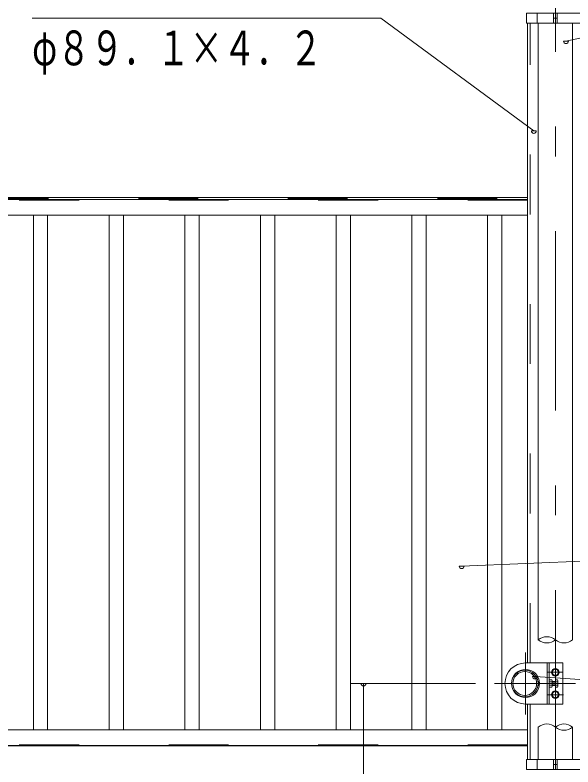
# Model space of a CAD drawing. Units: millimetres, scale not verified. Extents: x -27018 to 27029, y -10500 to 10500.
# Drawn here: x 19649 to 21888, y 1585 to 4602 of the extents above; entities that cross this region are included whole.
import ezdxf
from ezdxf.enums import TextEntityAlignment as Align

# ---------------------------------------------------------------- set-up
doc = ezdxf.new("R2010")
doc.units = ezdxf.units.MM
doc.header["$LTSCALE"] = 60
doc.linetypes.add('USER2', pattern=[10, 4, -6])
doc.linetypes.add('USER3', pattern=[24, 12, -5, 2, -5])
for name, color, linetype, lineweight in [('0-6_2-02BOLD', 7, 'Continuous', 18), ('0-7_2-12HIDDEN', 3, 'USER2', 18), ('0-8_2-22CENTER', 3, 'USER3', 18), ('0-9_2-42THIN', 4, 'Continuous', 18), ('0-A_2-52DIM', 3, 'Continuous', 18)]:
    doc.layers.add(name, color=color, linetype=linetype, lineweight=lineweight)
doc.styles.add('ＭＳ ゴシック', font='')
doc.styles.get('ＭＳ ゴシック').set_extended_font_data('MS Gothic')

msp = doc.modelspace()

# ---------------------------------------------------------------- linework, layer by layer
at = {"layer": '0-6_2-02BOLD'}
for p, q in [((21744.66, 4569.93), (21744.66, 4609.93)), ((21809.79, 4569.93), (21809.79, 4609.93)), ((21825.04, 4589.93), (21809.79, 4589.93)), ((21825.04, 4609.93), (21825.04, 4569.93)), ((21706.03, 2002.43), (21706.03, 4569.93)), ((21748.66, 2094.93), (21748.66, 4569.93)), ((21886.16, 4569.93), (21886.16, 2094.93)), ((18343.78, 3869.93), (21706.04, 3869.93)), ((21706.04, 3861.93), (18343.78, 3861.93)), ((18343.78, 3799.43), (21706.04, 3799.43)), ((21792.41, 2002.43), (21792.41, 1837.43)), ((21750.41, 1912.43), (21753.16, 1912.43)), ((21792.41, 1927.15), (21803.65, 1927.15)), ((21803.65, 1912.71), (21792.41, 1912.71)), ((21792.41, 1905.5), (21803.65, 1905.5)), ((21804.91, 1927.43), (21817.41, 1927.43)), ((21817.41, 1912.43), (21804.91, 1912.43)), ((21817.41, 1927.15), (21826.15, 1927.15)), ((21826.15, 1912.71), (21817.41, 1912.71)), ((21847.41, 1837.43), (21697.41, 1837.43)), ((21706.04, 1837.43), (21706.04, 1614.93)), ((21706.04, 1733.43), (18343.79, 1733.43)), ((21748.66, 1614.93), (21748.66, 1744.93)), ((21886.16, 1614.93), (21886.16, 1744.93)), ((18343.79, 1670.93), (21706.04, 1670.93)), ((21706.04, 1669.93), (18343.79, 1669.93)), ((21744.66, 1574.93), (21744.66, 1614.93)), ((21809.79, 1574.93), (21809.79, 1614.93)), ((21825.04, 1614.93), (21825.04, 1574.93)), ((21825.04, 1594.93), (21809.79, 1594.93))]:
    msp.add_line(p, q, dxfattribs=at)
for points in [[(21932.79, 4569.93), (21702.04, 4569.93), (21702.04, 4609.93), (21932.79, 4609.93)], [(21804.91, 1957.71), (21804.91, 1972.15), (21817.41, 1979.36), (21829.91, 1972.15), (21829.91, 1957.71), (21817.41, 1950.5)], [(21827.41, 1932.18), (21826.15, 1934.37), (21817.41, 1934.37), (21817.41, 1905.5), (21826.15, 1905.5), (21827.41, 1907.68)], [(21804.91, 1867.71), (21817.41, 1860.5), (21829.91, 1867.71), (21829.91, 1882.15), (21817.41, 1889.36), (21804.91, 1882.15)], [(21702.04, 1574.93), (21932.79, 1574.93), (21932.79, 1614.93), (21702.04, 1614.93)]]:
    msp.add_lwpolyline(points, close=True, dxfattribs=at)
for points in [[(21847.41, 1837.43), (21847.41, 2002.43), (21697.41, 2002.43)], [(21803.65, 1905.5), (21804.91, 1907.68), (21804.91, 1932.18), (21803.65, 1934.37), (21792.41, 1934.37)], [(21753.16, 1927.43), (21750.41, 1927.43), (21747.91, 1924.93), (21747.91, 1914.93), (21750.41, 1912.43), (21750.41, 1927.43)]]:
    msp.add_lwpolyline(points, dxfattribs=at)
for centre, radius in [((21697.41, 1919.93), 56.25), ((21694.54, 1919.93), 53.38), ((21694.54, 1919.93), 47.62), ((21817.41, 1964.93), 15.62), ((21817.41, 1964.93), 12.25), ((21817.41, 1874.93), 15.62), ((21817.41, 1874.93), 12.25)]:
    msp.add_circle(centre, radius, dxfattribs=at)
for centre, radius, start, end in [((21697.41, 1919.93), 82.5, 90, 270), ((21783.63, 1919.93), 21.27, 340.17088, 19.83133), ((21799.12, 1930.76), 5.79, 321.46857, 360), ((21799.12, 1909.1), 5.79, 0, 38.54623), ((21821.62, 1930.76), 5.79, 321.45377, 0), ((21806.14, 1919.93), 21.27, 340.16867, 19.82912), ((21821.62, 1909.1), 5.79, 0, 38.53143)]:
    msp.add_arc(centre, radius, start, end, dxfattribs=at)
at = {"layer": '0-7_2-12HIDDEN'}
for p, q in [((21716.53, 2002.43), (21716.53, 4569.93)), ((18343.78, 3865.93), (21706.04, 3865.93)), ((21706.04, 3858.93), (18343.78, 3858.93)), ((21784.41, 1837.43), (21784.41, 2002.43)), ((21716.54, 1614.93), (21716.54, 1837.43)), ((21706.04, 1673.93), (18343.79, 1673.93))]:
    msp.add_line(p, q, dxfattribs=at)
at = {"layer": '0-8_2-22CENTER'}
for p, q in [((21817.41, -1305.07), (21817.41, 5172.43)), ((21697.41, 1794.93), (21697.41, 2044.93)), ((21786.16, 1964.93), (21848.66, 1964.93)), ((21897.41, 1919.93), (21572.41, 1919.93)), ((21850.3, 1874.93), (21786.16, 1874.93))]:
    msp.add_line(p, q, dxfattribs=at)
at = {"layer": '0-9_2-42THIN'}
for p, q in [((19722.41, 1733.43), (19722.41, 3799.43)), ((19779.91, 3799.43), (19779.91, 1733.43)), ((20026.16, 1733.43), (20026.16, 3799.43)), ((20083.66, 3799.43), (20083.66, 1733.43)), ((20329.91, 1733.43), (20329.91, 3799.43)), ((20387.41, 3799.43), (20387.41, 1733.43)), ((20633.66, 1733.43), (20633.66, 3799.43)), ((20691.16, 3799.43), (20691.16, 1733.43)), ((20937.41, 1733.43), (20937.41, 3799.43)), ((20994.91, 3799.43), (20994.91, 1733.43)), ((21241.16, 1733.43), (21241.16, 3799.43)), ((21298.66, 3799.43), (21298.66, 1733.43)), ((21544.91, 1733.43), (21544.91, 3799.43)), ((21602.41, 3799.43), (21602.41, 1733.43)), ((21753.39, 1925.43), (21748.41, 1925.43)), ((21748.41, 1914.43), (21753.39, 1914.43)), ((21804.91, 1925.43), (21817.41, 1925.43)), ((21817.41, 1914.43), (21804.91, 1914.43))]:
    msp.add_line(p, q, dxfattribs=at)
for centre, radius, start, end in [((21783.04, 2053.92), 53.51, 50.03191, 129.96809), ((21783.04, 2135.94), 53.51, 230.03191, 309.96809), ((21851.79, 2135.95), 53.52, 230.03349, 309.96651), ((21783.04, 1703.91), 53.52, 50.03349, 129.96651), ((21851.79, 1703.92), 53.51, 50.03191, 129.96809), ((21851.79, 1785.94), 53.51, 230.03191, 309.96809)]:
    msp.add_arc(centre, radius, start, end, dxfattribs=at)
at = {"layer": '0-A_2-52DIM'}
for p, q in [((21869.9, 4497.62), (21849.9, 4497.62)), ((21740.86, 4137.53), (21720.86, 4137.53)), ((21441.14, 2390.96), (23917.41, 2489.93)), ((21451.14, 2390.96), (21431.14, 2390.96)), ((21745.81, 1948.24), (21725.81, 1948.24)), ((21497.41, 1919.93), (20997.41, 1919.93)), ((21057.41, 1919.93), (21037.41, 1919.93)), ((21047.41, 1919.93), (21047.41, 1094.93))]:
    msp.add_line(p, q, dxfattribs=at)
for points in [[(21859.9, 4497.62), (23917.41, 4939.94), (25917.41, 4939.94)], [(19717.42, 4589.93), (21117.41, 4589.93), (21730.86, 4137.53)], [(25492.41, 1789.93), (24092.41, 1789.93), (21735.81, 1948.24)]]:
    msp.add_lwpolyline(points, dxfattribs=at)
for centre in [(21859.9, 4497.62), (21730.86, 4137.53), (21441.14, 2390.96), (21735.81, 1948.24), (21047.41, 1919.93)]:
    msp.add_arc(centre, 10, 180, 0, dxfattribs=at)

# ---------------------------------------------------------------- texts
at = {"layer": '0-A_2-52DIM', "color": 7, "style": 'ＭＳ ゴシック', "width": 0.7}
msp.add_text('φ８９．１×４．２', height=139.3, dxfattribs=at).set_placement((19717.42, 4358.93), align=Align.BOTTOM_LEFT)

doc.saveas('drawing.dxf')
